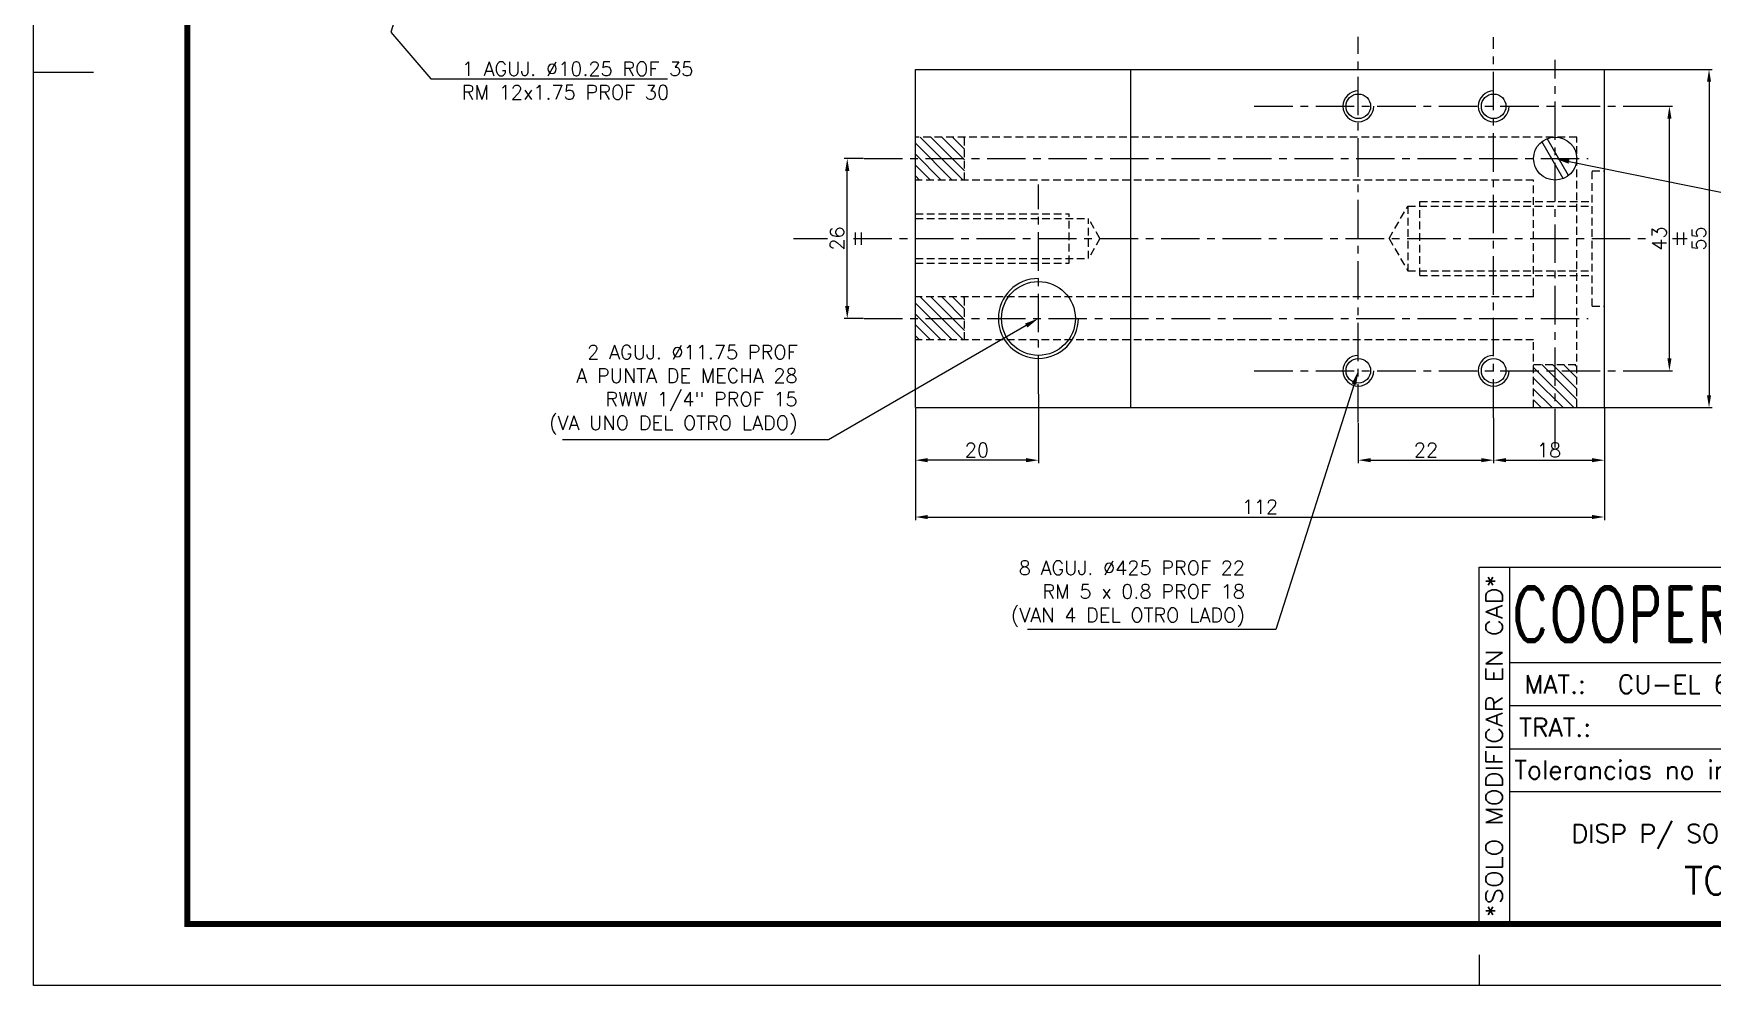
# Model space of a CAD drawing. Extents: x 0 to 420, y 0 to 297.
# Drawn here: x 0 to 272.9, y 0 to 154.8 of the extents above; entities that cross this region are included whole.
import ezdxf
from ezdxf import colors
from ezdxf.entities.mleader import LeaderData, LeaderLine
from ezdxf.enums import TextEntityAlignment as Align
from ezdxf.math import Vec2, Vec3

# ---------------------------------------------------------------- set-up
doc = ezdxf.new("R2010")
doc.units = 0
doc.header["$LTSCALE"] = 5
doc.header["$MEASUREMENT"] = 0
doc.linetypes.add('CENTER', pattern=[2, 1.25, -0.25, 0.25, -0.25])
doc.linetypes.add('HIDDEN', pattern=[0.375, 0.25, -0.125])
doc.layers.get('0').update_dxf_attribs({"linetype": 'CONTINUOUS'})
doc.layers.get('DEFPOINTS').update_dxf_attribs({"linetype": 'CONTINUOUS'})
for name, color, linetype in [('1', 1, 'CENTER'), ('CL', 1, 'CENTER'), ('CO', 3, 'CONTINUOUS'), ('FI', 1, 'CONTINUOUS'), ('OC', 1, 'HIDDEN')]:
    doc.layers.add(name, color=color, linetype=linetype)
doc.styles.add('ROMAND', font='ROMAND')
doc.styles.add('ROMANS', font='ROMANS.SHX')
doc.dimstyles.new('1', dxfattribs={"dimtxt": 2.3, "dimasz": 2, "dimexe": 0.5, "dimexo": 0.0625, "dimgap": 0.5, "dimtad": 1, "dimdec": 4, "dimdsep": 46, "dimtxsty": 'ROMANS', "dimcen": -2, "dimclrt": 7, "dimadec": 0, "dimazin": 0, "dimtfac": 0.869565, "dimtdec": 4, "dimtmove": 0, "dimatfit": 3, "dimfxl": 1, "dimtolj": 1, "dimarcsym": 0})

# ---------------------------------------------------------------- blocks, each defined once
blk = doc.blocks.new('A3G')
for p, q in [((0, 148.5), (9.75, 148.5)), ((235, 5), (235, 0))]:
    blk.add_line(p, q)
blk.add_lwpolyline([(0, 297), (420, 297), (420, 0), (0, 0)], close=True)
at = {"const_width": 1}
blk.add_lwpolyline([(25, 287), (410, 287), (410, 10), (25, 10)], close=True, dxfattribs=at)
blk = doc.blocks.new('*D29')
at = {"layer": 'CO', "color": 0, "lineweight": -2}
for p, q in [((259.93, 142.96), (266.42, 142.96)), ((265.92, 101.96), (265.92, 140.96)), ((259.17, 99.96), (266.42, 99.96))]:
    blk.add_line(p, q, dxfattribs=at)
at = {"layer": 'CO', "color": 0}
for points in [[(265.59, 140.96), (266.26, 140.96), (265.92, 142.96)], [(265.59, 101.96), (266.26, 101.96), (265.92, 99.96)]]:
    blk.add_solid(points, dxfattribs=at)
at = {"layer": 'DEFPOINTS', "color": 0}
for p in [(259.87, 142.96), (265.92, 142.96), (259.11, 99.96)]:
    blk.add_point(p, dxfattribs=at)
at = {"layer": 'CO', "color": 7, "insert": (264.27, 121.46), "char_height": 2.3, "attachment_point": 5, "rotation": 90, "style": 'ROMANS'}
blk.add_mtext('\\A1;43', dxfattribs=at)
blk = doc.blocks.new('*D30')
at = {"layer": 'CO', "color": 0, "lineweight": -2}
for p, q in [((255.41, 148.96), (272.86, 148.96)), ((272.36, 146.96), (272.36, 95.96)), ((255.41, 93.96), (272.86, 93.96))]:
    blk.add_line(p, q, dxfattribs=at)
at = {"layer": 'CO', "color": 0}
for points in [[(272.03, 146.96), (272.69, 146.96), (272.36, 148.96)], [(272.03, 95.96), (272.69, 95.96), (272.36, 93.96)]]:
    blk.add_solid(points, dxfattribs=at)
at = {"layer": 'DEFPOINTS', "color": 0}
for p in [(255.35, 148.96), (255.35, 93.96), (272.36, 93.96)]:
    blk.add_point(p, dxfattribs=at)
at = {"layer": 'CO', "color": 7, "insert": (270.71, 121.46), "char_height": 2.3, "attachment_point": 5, "rotation": 90, "style": 'ROMANS'}
blk.add_mtext('\\A1;55', dxfattribs=at)
blk = doc.blocks.new('*D31')
at = {"layer": 'CO', "color": 0, "lineweight": -2}
for p, q in [((134.93, 134.46), (131.77, 134.46)), ((132.27, 110.46), (132.27, 132.46)), ((134.93, 108.46), (131.77, 108.46))]:
    blk.add_line(p, q, dxfattribs=at)
at = {"layer": 'CO', "color": 0}
for points in [[(131.93, 132.46), (132.6, 132.46), (132.27, 134.46)], [(131.93, 110.46), (132.6, 110.46), (132.27, 108.46)]]:
    blk.add_solid(points, dxfattribs=at)
at = {"layer": 'DEFPOINTS', "color": 0}
for p in [(132.27, 134.46), (134.99, 134.46), (134.99, 108.46)]:
    blk.add_point(p, dxfattribs=at)
at = {"layer": 'CO', "color": 7, "insert": (130.62, 121.46), "char_height": 2.3, "attachment_point": 5, "rotation": 90, "style": 'ROMANS'}
blk.add_mtext('\\A1;26', dxfattribs=at)
blk = doc.blocks.new('*D40')
at = {"layer": 'CO', "color": 0, "lineweight": -2}
for p, q in [((163.35, 96.16), (163.35, 84.91)), ((143.35, 93.89), (143.35, 84.91)), ((161.35, 85.41), (145.35, 85.41))]:
    blk.add_line(p, q, dxfattribs=at)
at = {"layer": 'CO', "color": 0}
for points in [[(145.35, 85.75), (145.35, 85.08), (143.35, 85.41)], [(161.35, 85.75), (161.35, 85.08), (163.35, 85.41)]]:
    blk.add_solid(points, dxfattribs=at)
at = {"layer": 'DEFPOINTS', "color": 0}
for p in [(163.35, 96.22), (143.35, 93.96), (143.35, 85.41)]:
    blk.add_point(p, dxfattribs=at)
at = {"layer": 'CO', "color": 7, "insert": (153.35, 87.06), "char_height": 2.3, "attachment_point": 5, "style": 'ROMANS'}
blk.add_mtext('\\A1;20', dxfattribs=at)
blk = doc.blocks.new('*D41')
at = {"layer": 'CO', "color": 0, "lineweight": -2}
for p, q in [((215.35, 91.45), (215.35, 84.91)), ((237.35, 92.26), (237.35, 84.91)), ((217.35, 85.41), (235.35, 85.41))]:
    blk.add_line(p, q, dxfattribs=at)
at = {"layer": 'CO', "color": 0}
for points in [[(217.35, 85.75), (217.35, 85.08), (215.35, 85.41)], [(235.35, 85.75), (235.35, 85.08), (237.35, 85.41)]]:
    blk.add_solid(points, dxfattribs=at)
at = {"layer": 'DEFPOINTS', "color": 0}
for p in [(215.35, 91.51), (237.35, 92.32), (237.35, 85.41)]:
    blk.add_point(p, dxfattribs=at)
at = {"layer": 'CO', "color": 7, "insert": (226.35, 87.06), "char_height": 2.3, "attachment_point": 5, "style": 'ROMANS'}
blk.add_mtext('\\A1;22', dxfattribs=at)
blk = doc.blocks.new('*D42')
at = {"layer": 'CO', "color": 0, "lineweight": -2}
for p, q in [((255.35, 93.89), (255.35, 84.91)), ((237.35, 92.2), (237.35, 84.91)), ((239.35, 85.41), (253.35, 85.41))]:
    blk.add_line(p, q, dxfattribs=at)
at = {"layer": 'CO', "color": 0}
for points in [[(239.35, 85.75), (239.35, 85.08), (237.35, 85.41)], [(253.35, 85.75), (253.35, 85.08), (255.35, 85.41)]]:
    blk.add_solid(points, dxfattribs=at)
at = {"layer": 'DEFPOINTS', "color": 0}
for p in [(255.35, 93.96), (237.35, 92.26), (255.35, 85.41)]:
    blk.add_point(p, dxfattribs=at)
at = {"layer": 'CO', "color": 7, "insert": (246.35, 87.06), "char_height": 2.3, "attachment_point": 5, "style": 'ROMANS'}
blk.add_mtext('\\A1;18', dxfattribs=at)
blk = doc.blocks.new('*D50')
at = {"layer": 'CO', "color": 0, "lineweight": -2}
for p, q in [((143.35, 93.89), (143.35, 75.67)), ((255.35, 93.89), (255.35, 75.67)), ((145.35, 76.17), (253.35, 76.17))]:
    blk.add_line(p, q, dxfattribs=at)
at = {"layer": 'CO', "color": 0}
for points in [[(145.35, 76.5), (145.35, 75.84), (143.35, 76.17)], [(253.35, 76.5), (253.35, 75.84), (255.35, 76.17)]]:
    blk.add_solid(points, dxfattribs=at)
at = {"layer": 'DEFPOINTS', "color": 0}
for p in [(143.35, 93.96), (255.35, 93.96), (255.35, 76.17)]:
    blk.add_point(p, dxfattribs=at)
at = {"layer": 'CO', "color": 7, "insert": (199.35, 77.82), "char_height": 2.3, "attachment_point": 5, "style": 'ROMANS'}
blk.add_mtext('\\A1;112', dxfattribs=at)
blk = doc.blocks.new('COOPERSOLROT-02')
for p, q in [((0, 58), (175, 58)), ((0, 0), (0, 58)), ((5, 0), (5, 58)), ((120, 0), (120, 58)), ((175, 0), (175, 58)), ((5, 42.5), (120, 42.5)), ((5, 35.5), (120, 35.5)), ((89.89, 28.5), (89.89, 35.5)), ((120, 38.19), (175, 38.19)), ((5, 28.5), (175, 28.5)), ((147.5, 14), (147.5, 28.5)), ((147.5, 21.5), (5, 21.5)), ((120, 14), (175, 14)), ((0, 0), (175, 0))]:
    blk.add_line(p, q)
at = {"color": 1, "linetype": 'CENTER'}
blk.add_line((166.98, 22.51), (166.98, 15.06), dxfattribs=at)
for points in [[(152.09, 18.79), (161.93, 18.79)], [(163.26, 18.79), (170.71, 18.79)]]:
    blk.add_lwpolyline(points, dxfattribs=at)
at = {"layer": '1'}
for points in [[(170.85, 56.26), (171.21, 56.85)], [(139.66, 52.43), (140.02, 53.02)], [(165.28, 45.22), (165.64, 45.81)], [(145.46, 32.42), (145.82, 33.01)]]:
    blk.add_lwpolyline(points, dxfattribs=at)
blk.add_lwpolyline([(160.25, 18.79), (160.25, 21.83), (153.47, 21.16), (153.47, 16.41), (160.25, 15.74)], close=True, dxfattribs=at)
for radius in [3.05, 2.37]:
    blk.add_circle((166.98, 18.79), radius, dxfattribs=at)
at = {"style": 'ROMANS', "width": 0.996387}
blk.add_text('*SOLO MODIFICAR EN CAD*', height=2.7, rotation=90, dxfattribs=at).set_placement((3.77, 1.09), (3.77, 56.81), align=Align.FIT)
at = {"style": 'ROMAND', "width": 0.75}
blk.add_text('COOPERSOL', height=9, dxfattribs=at).set_placement((5.26, 45.85))
at = {"style": 'ROMANS'}
for s, p in [('MAT.:', (7.32, 37.47)), ('TRAT.:', (6.5, 30.47)), ('CANT.:', (90.89, 30.47)), ('Tolerancias no indicadas basta segun DIN 7168', (5.7, 23.56))]:
    blk.add_text(s, height=3, dxfattribs=at).set_placement(p)
for tag, height, style, p in [('CONJUNTO', 2.3, 'ROMANS', (62.5, 17.5)), ('SUBCONJUNTO', 3, 'ROMANS', (62.5, 11.5)), ('COD-PLA', 6, 'ROMAND', (147.5, 5.5)), ('DENOMINACION', 4.5, 'ROMANS', (62.5, 4.75))]:
    blk.add_attdef(tag, text='', height=height, dxfattribs=dict(style=style)).set_placement(p, align=Align.MIDDLE)
at = {"layer": '1', "style": 'ROMANS'}
for s, height, p in [('Tomas Flores 2250 (ex Pasco)', 2.2, (64.69, 54.68)), ('Esta prohibida la modificacion,', 2.2, (121.36, 54.23)), ('Quilmes Oeste, BsAs Argrntina', 2.2, (64.69, 51.12)), ('reproduccion o copia total', 2.2, (121.36, 50.67)), ('Tel (54)(011) 4270-9731/9391', 2.2, (64.55, 47.56)), ('o parcial de este plano,', 2.2, (121.36, 47.11)), ('Tel (54)(011) 4270-9597', 2.2, (64.55, 43.83)), ('sin la expresa autorizacion ', 2.2, (121.36, 43.55)), ('de la empresa COOPERSOL', 2.2, (121.36, 39.99)), ('salvo indicacion contraria', 2.2, (121.36, 30.54)), ('ESC.:', 2.25, (120.89, 25.29)), ('FECHA:', 2.25, (120.81, 18.36)), ('CODIGO', 2.16, (121.33, 10.78))]:
    blk.add_text(s, height=height, dxfattribs=at).set_placement(p)
at = {"layer": '1', "style": 'ROMANS', "width": 0.96139}
blk.add_text('Eliminar rebabas y cantos vivos', height=2.2, dxfattribs=at).set_placement((121.34, 34.1), (174.21, 34.1), align=Align.FIT)
at = {"layer": '1', "style": 'ROMANS'}
blk.add_text('Metodo ISO', height=1.948, dxfattribs=at).set_placement((161.34, 25.77), align=Align.MIDDLE)
for tag, p in [('MAT', (22.51, 37.47)), ('TRAT', (22.51, 30.47)), ('CANT', (106.49, 30.47))]:
    blk.add_attdef(tag, p, '', height=3, dxfattribs=at)
for tag, p in [('ESC', (137.33, 22.73)), ('FECHA', (137.33, 15.06))]:
    blk.add_attdef(tag, text='', height=2.25, dxfattribs=at).set_placement(p, align=Align.CENTER)

msp = doc.modelspace()

# ---------------------------------------------------------------- hatches: boundary and pattern name
at = {"layer": 'CO'}
h = msp.add_hatch(dxfattribs=at)
h.set_pattern_fill('ANSI31', color=256, scale=10, angle=90, style=0)
h.set_pattern_definition([(135, (12802.9719, 19608.2442), (-0.883883476, -0.883883476), [])])
h.paths.add_polyline_path([(143.34794, 134.45719), (143.34794, 130.95719), (151.34794, 130.95719), (151.34794, 134.45719)])
h.paths.add_polyline_path([(143.34794, 137.95719), (143.34794, 134.45719), (151.34794, 134.45719), (151.34794, 137.95719)])
h = msp.add_hatch(dxfattribs=at)
h.set_pattern_fill('ANSI31', color=256, scale=10, angle=90, style=0)
h.set_pattern_definition([(135, (12802.9719, 19582.2442), (-0.883883476, -0.883883476), [])])
h.paths.add_polyline_path([(143.34794, 108.45719), (143.34794, 104.95719), (151.34794, 104.95719), (151.34794, 108.45719)])
h.paths.add_polyline_path([(143.34794, 111.95719), (143.34794, 108.45719), (151.34794, 108.45719), (151.34794, 111.95719)])
h = msp.add_hatch(dxfattribs=at)
h.set_pattern_fill('ANSI31', color=256, scale=10, angle=90, style=0)
h.set_pattern_definition([(135, (12802.9719, 19744.7871), (-0.883883476, -0.883883476), [])])
h.paths.add_polyline_path([(243.84794, 93.95719), (247.34794, 93.95719), (247.34794, 100.95719), (243.84794, 100.95719)])
h.paths.add_polyline_path([(247.34794, 93.95719), (250.84794, 93.95719), (250.84794, 100.95719), (247.34794, 100.95719)])

# ---------------------------------------------------------------- linework, layer by layer
for p, q in [((143.34794, 93.95719), (143.34794, 148.95719)), ((143.34794, 148.95719), (255.34794, 148.95719)), ((178.34794, 93.95719), (178.34794, 148.95719)), ((255.34794, 93.95719), (255.34794, 148.95719)), ((248.64697, 131.20719), (245.18287, 137.20719)), ((249.513, 131.70719), (246.0489, 137.70719)), ((143.34794, 93.95719), (255.34794, 93.95719))]:
    msp.add_line(p, q)
for centre, radius in [((215.34794, 142.95719), 2), ((237.34794, 142.95719), 2), ((247.34794, 134.45719), 3.5), ((163.34794, 108.45719), 6), ((215.34794, 99.95719), 2), ((237.34794, 99.95719), 2)]:
    msp.add_circle(centre, radius)
at = {"layer": 'CL'}
for p, q in [((215.34794, 91.51486), (215.34794, 154.27542)), ((237.34794, 92.32054), (237.34794, 154.20072)), ((247.34794, 87.50016), (247.34794, 150.50977)), ((198.42906, 142.95719), (259.86649, 142.95719)), ((134.99295, 134.45719), (252.71074, 134.45719)), ((163.34794, 96.22498), (163.34794, 130.22167)), ((123.55846, 121.45719), (129.04779, 121.45719)), ((133.28996, 121.45719), (262.32104, 121.45719)), ((266.41794, 121.45719), (268.81956, 121.45719)), ((134.99295, 108.45719), (252.71074, 108.45719)), ((198.42906, 99.95719), (259.10934, 99.95719))]:
    msp.add_line(p, q, dxfattribs=at)
at = {"layer": 'CO'}
for p, q in [((133.54521, 122.4291), (133.54521, 120.42898)), ((134.54521, 122.4291), (134.54521, 120.42898)), ((267.20319, 122.4291), (267.20319, 120.42898)), ((268.20319, 122.4291), (268.20319, 120.42898))]:
    msp.add_line(p, q, dxfattribs=at)
at = {"layer": 'FI'}
for centre, radius in [((215.34794, 142.95719), 2.5), ((237.34794, 142.95719), 2.5), ((163.34794, 108.45719), 6.5), ((215.34794, 99.95719), 2.5), ((237.34794, 99.95719), 2.5)]:
    msp.add_arc(centre, radius, 90, 0, dxfattribs=at)
at = {"layer": 'OC'}
for p, q in [((250.84794, 137.95719), (143.34794, 137.95719)), ((151.34794, 130.95719), (151.34794, 137.95719)), ((250.84794, 93.95719), (250.84794, 137.95719)), ((253.34794, 132.45719), (255.34794, 132.45719)), ((253.34794, 110.45719), (253.34794, 132.45719)), ((243.84794, 130.95719), (143.34794, 130.95719)), ((243.84794, 111.95719), (243.84794, 130.95719)), ((220.34794, 121.45719), (223.37902, 126.70719)), ((223.37902, 126.70719), (253.34794, 126.70719)), ((223.37902, 126.70719), (223.37902, 116.20719)), ((225.34794, 127.45719), (253.34794, 127.45719)), ((225.34794, 115.45719), (225.34794, 127.45719)), ((143.34794, 125.45719), (168.34794, 125.45719)), ((143.34794, 124.70719), (171.47155, 124.70719)), ((168.34794, 117.45719), (168.34794, 125.45719)), ((173.34794, 121.45719), (171.47155, 124.70719)), ((171.47155, 118.20719), (171.47155, 124.70719)), ((173.34794, 121.45719), (171.47155, 118.20719)), ((220.34794, 121.45719), (223.37902, 116.20719)), ((143.34794, 118.20719), (171.47155, 118.20719)), ((143.34794, 117.45719), (168.34794, 117.45719)), ((223.37902, 116.20719), (253.34794, 116.20719)), ((225.34794, 115.45719), (253.34794, 115.45719)), ((243.84794, 111.95719), (143.34794, 111.95719)), ((151.34794, 104.95719), (151.34794, 111.95719)), ((253.34794, 110.45719), (255.34794, 110.45719)), ((243.84794, 104.95719), (143.34794, 104.95719)), ((243.84794, 93.95719), (243.84794, 104.95719)), ((243.84794, 100.95719), (250.84794, 100.95719))]:
    msp.add_line(p, q, dxfattribs=at)

# ---------------------------------------------------------------- block references
msp.add_blockref('A3G', (0, 0))
ref = msp.add_blockref('COOPERSOLROT-02', (235, 10))
ref.add_attrib('COD-PLA', 'CPS-9102', dxfattribs={"height": 6, "style": 'ROMAND'}).set_placement((382.5, 15.5), align=Align.MIDDLE)
ref.add_attrib('FECHA', '12/09/16', dxfattribs={"layer": '1', "height": 2.25, "style": 'ROMANS'}).set_placement((372.33468, 25.061), align=Align.CENTER)
ref.add_attrib('MAT', 'CU-EL 60 x 80 x 117', (257.50529, 47.46815), dxfattribs={"layer": '1', "height": 3, "style": 'ROMANS'})
ref.add_attrib('ESC', '1:1', dxfattribs={"layer": '1', "height": 2.25, "style": 'ROMANS'}).set_placement((372.33468, 32.72855), align=Align.CENTER)
ref.add_attrib('CANT', '1', (341.49059, 40.46815), dxfattribs={"layer": '1', "height": 3, "style": 'ROMANS'})
ref.add_attrib('DENOMINACION', 'TORRETA SUPERIOR', dxfattribs={"height": 4.5, "style": 'ROMANS'}).set_placement((297.5, 17.03781), align=Align.MIDDLE)
ref.add_attrib('SUBCONJUNTO', 'DISP P/ SOLDAR CUPLA A TAPA TERMOTANQUE', dxfattribs={"height": 3, "style": 'ROMANS'}).set_placement((297.5, 24.47785), align=Align.MIDDLE)

# ---------------------------------------------------------------- dimensions: what is measured, and where the dimension line sits
at = {"layer": 'CO'}
for base, p1, p2, picture, middle in [((272.3597, 93.95719), (255.34794, 148.95719), (255.34794, 93.95719), '*D30', (270.7097, 121.45719)), ((265.9238, 142.95719), (259.10934, 99.95719), (259.86649, 142.95719), '*D29', (264.2738, 121.45719)), ((132.26583, 134.45719), (134.99295, 108.45719), (134.99295, 134.45719), '*D31', (130.61583, 121.45719))]:
    dim = msp.add_linear_dim(base=base, p1=p1, p2=p2, angle=90, dimstyle='1', dxfattribs=at)
    dim.commit()
    dim.dimension.update_dxf_attribs({"geometry": picture, "text_midpoint": middle})
for base, p1, p2, picture, middle in [((143.34794, 85.41428), (163.34794, 96.22498), (143.34794, 93.95719), '*D40', (153.34794, 87.06428)), ((255.34794, 76.16951), (143.34794, 93.95719), (255.34794, 93.95719), '*D50', (199.34794, 77.81951)), ((255.34794, 85.41428), (237.34794, 92.25804), (255.34794, 93.95719), '*D42', (246.34794, 87.06428)), ((237.34794, 85.41428), (215.34794, 91.51486), (237.34794, 92.32054), '*D41', (226.34794, 87.06428))]:
    dim = msp.add_linear_dim(base=base, p1=p1, p2=p2, dimstyle='1', dxfattribs=at)
    dim.commit()
    dim.dimension.update_dxf_attribs({"geometry": picture, "text_midpoint": middle})

# ---------------------------------------------------------------- leaders
ml = msp.add_multileader_mtext('Standard', dxfattribs=at)
ml.set_content('1 AGUJ. %%C10.25 ROF 35\\PRM 12x1.75 PROF 30', color=7, style='ROMANS')
ml.set_leader_properties(color=256, linetype='ByLayer', lineweight=-1)
ml.build(insert=Vec2(0, 0))
ml.multileader.update_dxf_attribs({"text_left_attachment_type": 6, "text_right_attachment_type": 5, "dogleg_length": 4, "arrow_head_size": 2.3})
ctx = ml.context
ctx.base_point, ctx.char_height, ctx.arrow_head_size, ctx.landing_gap_size, ctx.plane_origin = Vec3(68.59767, 147.44808), 2.3, 2.3, 1, Vec3(78.10617, 217.77395)
ctx.left_attachment, ctx.right_attachment = 6, 5
notes = []
notes.append((ctx, [(0, (1, 1, 0), (64.59767, 147.44808), (1, 0), 4, [(0, [(78.10617, 217.77395), (58.07893, 155.00117)], 0, [])])]))
ctx.mtext.insert, ctx.mtext.flow_direction = Vec3(69.59767, 150.20808), 5
ml = msp.add_multileader_mtext('Standard', dxfattribs=at)
ml.set_content('1 AGUJ %%C7 PROF\\PA PUNTA DE MECHA : 49\\PCOLOCAR TAPON', color=7, style='ROMANS')
ml.set_leader_properties(color=256, linetype='ByLayer', lineweight=-1)
ml.build(insert=Vec2(0, 0))
ml.multileader.update_dxf_attribs({"text_left_attachment_type": 6, "text_right_attachment_type": 5, "dogleg_length": 4, "arrow_head_size": 2.3})
ctx = ml.context
ctx.base_point, ctx.char_height, ctx.arrow_head_size, ctx.landing_gap_size, ctx.plane_origin = Vec3(287.23764, 126.47427), 2.3, 2.3, 1, Vec3(274.83414, 105.37295)
ctx.left_attachment, ctx.right_attachment = 6, 5
notes.append((ctx, [(0, (1, 1, 0), (286.53146, 126.47427), (1, 0), 0.70617, [(0, [(247.34794, 134.45719)], 0, [])])]))
ctx.mtext.insert, ctx.mtext.flow_direction = Vec3(288.23764, 129.23427), 5
ml = msp.add_multileader_mtext('Standard', dxfattribs=at)
ml.set_content('2 AGUJ. %%C11.75 PROF\\PA PUNTA DE MECHA 28\\PRWW 1/4" PROF 15\\P(VA UNO DEL OTRO LADO)', color=7, style='ROMANS')
ml.set_leader_properties(color=256, linetype='ByLayer', lineweight=-1)
ml.build(insert=Vec2(0, 0))
ml.multileader.update_dxf_attribs({"text_left_attachment_type": 6, "text_right_attachment_type": 5, "dogleg_length": 4, "arrow_head_size": 2.3})
ctx = ml.context
ctx.base_point, ctx.char_height, ctx.arrow_head_size, ctx.landing_gap_size, ctx.plane_origin = Vec3(76.98439, 101.07097), 2.3, 2.3, 1, Vec3(163.34794, 108.45719)
ctx.left_attachment, ctx.right_attachment, ctx.text_align_type = 6, 5, 2
notes.append((ctx, [(0, (1, 1, 0), (129.20344, 88.69478), (-1, 0), 4, [(0, [(163.34794, 108.45719)], 0, [])])]))
ctx.mtext.insert, ctx.mtext.alignment, ctx.mtext.flow_direction = Vec3(124.20344, 104.13764), 3, 5
ml = msp.add_multileader_mtext('Standard', dxfattribs=at)
ml.set_content('8 AGUJ. %%C425 PROF 22\\PRM 5 x 0.8 PROF 18\\P(VAN 4 DEL OTRO LADO)', color=7, style='ROMANS')
ml.set_leader_properties(color=256, linetype='ByLayer', lineweight=-1)
ml.build(insert=Vec2(0, 0))
ml.multileader.update_dxf_attribs({"text_left_attachment_type": 6, "text_right_attachment_type": 5, "dogleg_length": 4, "arrow_head_size": 2.3})
ctx = ml.context
ctx.base_point, ctx.char_height, ctx.arrow_head_size, ctx.landing_gap_size, ctx.plane_origin = Vec3(152.32629, 65.97941), 2.3, 2.3, 1, Vec3(215.34794, 99.95719)
ctx.left_attachment, ctx.right_attachment, ctx.text_align_type = 6, 5, 2
notes.append((ctx, [(0, (1, 1, 0), (201.91677, 57.87465), (-1, 0), 4, [(0, [(215.34794, 99.95719)], 0, [])])]))
ctx.mtext.insert, ctx.mtext.alignment, ctx.mtext.flow_direction = Vec3(196.91677, 69.04608), 3, 5
for ctx, leaders in notes:
    for number, flags, end, landing, length, lines in leaders:
        leader = LeaderData()
        leader.index, (leader.has_last_leader_line, leader.has_dogleg_vector, leader.attachment_direction) = number, flags
        leader.last_leader_point, leader.dogleg_vector, leader.dogleg_length = Vec3(end), Vec3(landing), length
        for number, points, colour, breaks in lines:
            line = LeaderLine()
            line.index, line.vertices, line.color, line.breaks = number, Vec3.list(points), colors.encode_raw_color(colour), breaks
            leader.lines.append(line)
        ctx.leaders.append(leader)

doc.saveas('drawing.dxf')
